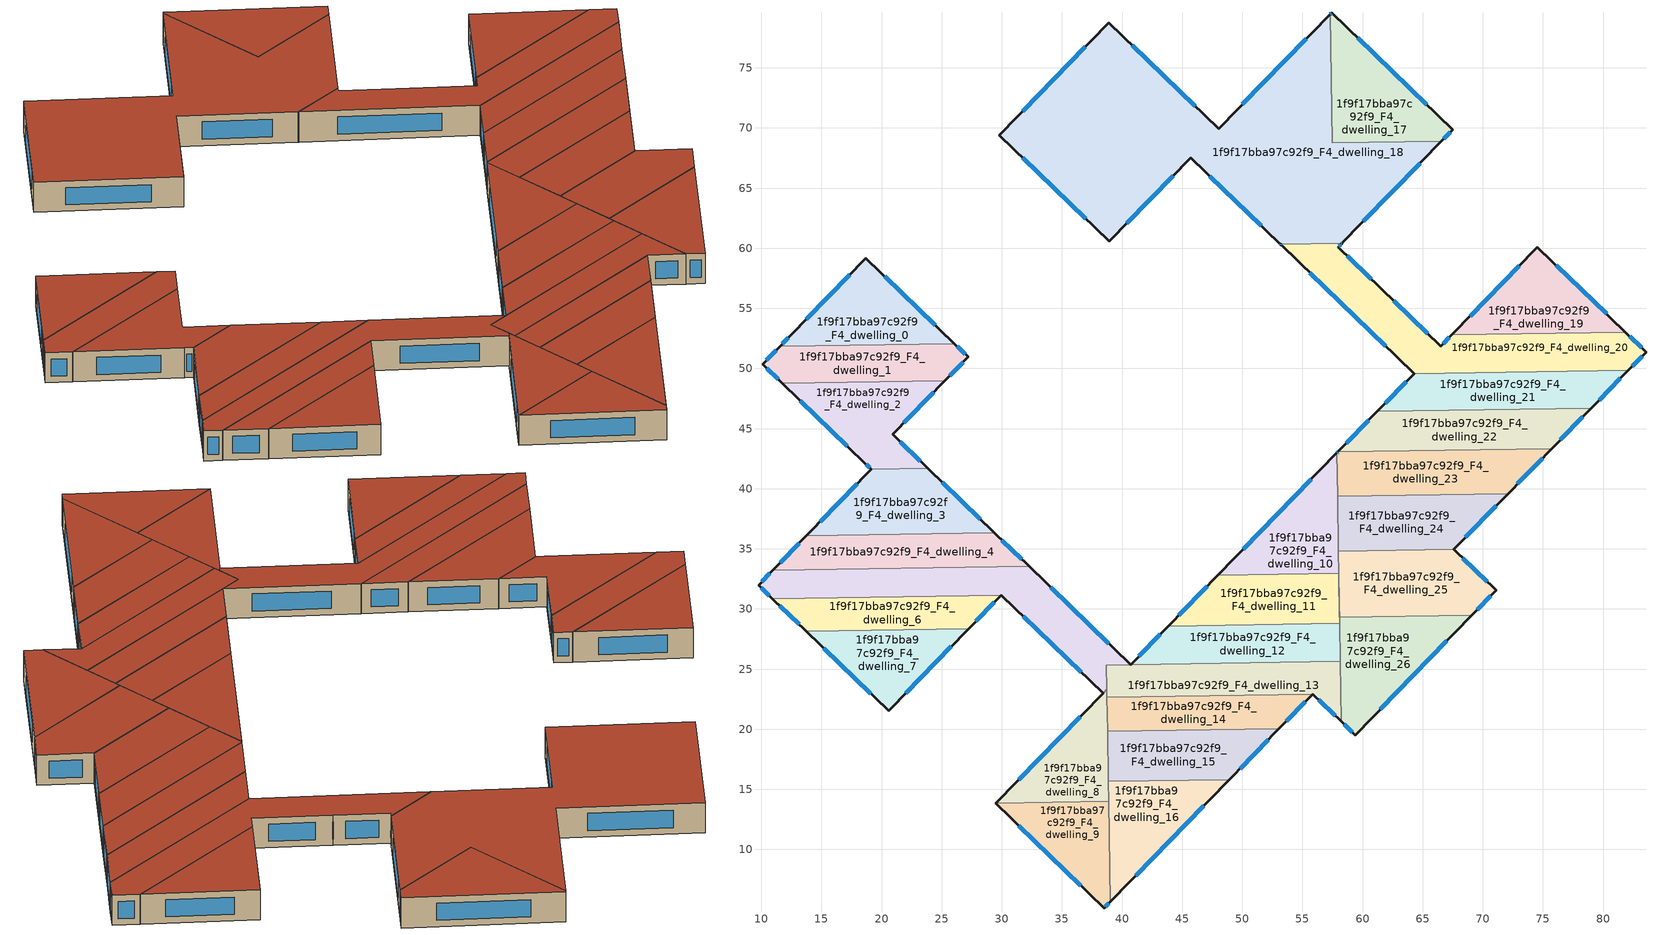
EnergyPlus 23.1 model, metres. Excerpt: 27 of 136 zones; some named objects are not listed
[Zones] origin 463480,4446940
1f9f17bba97c92f9_F4_dwelling_0
 floor to 1f9f17bba97c92f9_F3_dwelling_0 (EU_floor_Construction): 26.04,52.08 11.56,51.85 12.41,52.73 18.7,59.18 z12
 wall outside (EU_wall_Construction): 26.04,52.08 18.7,59.18 12.41,52.73 11.56,51.85 z12:15
 wall to 1f9f17bba97c92f9_F4_dwelling_1 (EU_wall_Construction): 11.56,51.85 26.04,52.08 z12:15
 window (EU_Window_Construction): 12.22,52.54 11.74,52.04 / 17.35,57.8 13.75,54.11 / 24.46,53.6 20.27,57.66 z12.64:14.36
 roof outside (EU_roof_Construction): 26.04,52.08 18.7,59.18 12.41,52.73 11.56,51.85 z15
1f9f17bba97c92f9_F4_dwelling_1
 floor to 1f9f17bba97c92f9_F3_dwelling_1 (EU_floor_Construction): 27.2,50.96 25.25,48.96 11.76,48.75 10.1,50.35 11.56,51.85 26.04,52.08 z12
 wall outside (EU_wall_Construction): 25.25,48.96 27.2,50.96 26.04,52.08 / 11.56,51.85 10.1,50.35 11.76,48.75 z12:15
 wall to 1f9f17bba97c92f9_F4_dwelling_2 (EU_wall_Construction): 11.76,48.75 25.25,48.96 z12:15
 window (EU_Window_Construction): 26.95,51.2 26.29,51.84 / 25.67,49.39 26.78,50.53 / 10.46,50.01 11.4,49.1 / 11.25,51.53 10.41,50.67 z12.64:14.36
 roof outside (EU_roof_Construction): 25.25,48.96 27.2,50.96 26.04,52.08 11.56,51.85 10.1,50.35 11.76,48.75 z15
1f9f17bba97c92f9_F4_dwelling_10
 floor to 1f9f17bba97c92f9_F3_dwelling_10 (EU_floor_Construction): 57.87,42.98 58.03,32.96 47.95,32.8 z12
 wall outside (EU_wall_Construction): 57.87,42.98 47.95,32.8 z12:15
 wall to 1f9f17bba97c92f9_F4_dwelling_11 (EU_wall_Construction): 47.95,32.8 58.03,32.96 z12:15
 wall to 1f9f17bba97c92f9_F4_dwelling_24 (EU_wall_Construction): 58,34.81 57.93,39.38 z12:15
 wall to 1f9f17bba97c92f9_F4_dwelling_23 (EU_wall_Construction): 57.93,39.38 57.87,42.98 z12:15
 wall to 1f9f17bba97c92f9_F4_dwelling_25 (EU_wall_Construction): 58.03,32.96 58,34.81 z12:15
 window (EU_Window_Construction): 55.75,40.8 50.07,34.98 z12.64:14.36
 roof outside (EU_roof_Construction): 58.03,32.96 57.87,42.98 47.95,32.8 z15
1f9f17bba97c92f9_F4_dwelling_11
 floor to 1f9f17bba97c92f9_F3_dwelling_11 (EU_floor_Construction): 58.03,32.96 58.09,28.8 43.84,28.58 47.95,32.8 z12
 wall outside (EU_wall_Construction): 47.95,32.8 43.84,28.58 z12:15
 wall to 1f9f17bba97c92f9_F4_dwelling_12 (EU_wall_Construction): 43.84,28.58 58.09,28.8 z12:15
 wall to 1f9f17bba97c92f9_F4_dwelling_26 (EU_wall_Construction): 58.09,28.8 58.03,32.77 z12:15
 wall to 1f9f17bba97c92f9_F4_dwelling_25 (EU_wall_Construction): 58.03,32.77 58.03,32.95 z12:15
 window (EU_Window_Construction): 47.07,31.9 44.72,29.49 z12.64:14.36
 roof outside (EU_roof_Construction): 58.09,28.8 58.03,32.96 47.95,32.8 43.84,28.58 z15
1f9f17bba97c92f9_F4_dwelling_12
 floor to 1f9f17bba97c92f9_F3_dwelling_12 (EU_floor_Construction): 58.09,28.8 58.14,25.64 40.71,25.37 43.84,28.58 z12
 wall outside (EU_wall_Construction): 43.84,28.58 40.71,25.37 z12:15
 wall to 1f9f17bba97c92f9_F4_dwelling_13 (EU_wall_Construction): 40.71,25.37 58.14,25.64 z12:15
 wall to 1f9f17bba97c92f9_F4_dwelling_26 (EU_wall_Construction): 58.14,25.64 58.09,28.8 z12:15
 window (EU_Window_Construction): 43.17,27.89 41.38,26.06 z12.64:14.36
 roof outside (EU_roof_Construction): 58.14,25.64 58.09,28.8 43.84,28.58 40.71,25.37 z15
1f9f17bba97c92f9_F4_dwelling_13
 floor to 1f9f17bba97c92f9_F3_dwelling_13 (EU_floor_Construction): 58.14,25.64 58.22,20.64 55.86,22.92 38.75,22.66 38.71,25.34 z12
 wall outside (EU_wall_Construction): 55.86,22.92 58.22,20.64 z12:15
 wall to 1f9f17bba97c92f9_F4_dwelling_14 (EU_wall_Construction): 38.75,22.66 55.86,22.92 z12:15
 wall to 1f9f17bba97c92f9_F4_dwelling_5 (EU_wall_Construction): 40.71,25.37 38.71,25.34 38.74,23.32 z12:15
 wall to 1f9f17bba97c92f9_F4_dwelling_8 (EU_wall_Construction): 38.74,23.32 38.75,22.66 z12:15
 wall to 1f9f17bba97c92f9_F4_dwelling_26 (EU_wall_Construction): 58.22,20.64 58.14,25.64 z12:15
 window (EU_Window_Construction): 56.36,22.44 57.71,21.13 z12.64:14.36
 roof outside (EU_roof_Construction): 58.22,20.64 58.14,25.64 38.71,25.34 38.75,22.66 55.86,22.92 z15
1f9f17bba97c92f9_F4_dwelling_14
 floor to 1f9f17bba97c92f9_F3_dwelling_14 (EU_floor_Construction): 55.86,22.92 53.04,20.04 38.79,19.82 38.75,22.66 z12
 wall outside (EU_wall_Construction): 53.04,20.04 55.86,22.92 z12:15
 wall to 1f9f17bba97c92f9_F4_dwelling_15 (EU_wall_Construction): 38.79,19.82 53.04,20.04 z12:15
 wall to 1f9f17bba97c92f9_F4_dwelling_8 (EU_wall_Construction): 38.75,22.66 38.79,19.82 z12:15
 window (EU_Window_Construction): 53.64,20.65 55.25,22.31 z12.64:14.36
 roof outside (EU_roof_Construction): 53.04,20.04 55.86,22.92 38.75,22.66 38.79,19.82 z15
1f9f17bba97c92f9_F4_dwelling_15
 floor to 1f9f17bba97c92f9_F3_dwelling_15 (EU_floor_Construction): 53.04,20.04 48.93,15.82 38.86,15.66 38.79,19.82 z12
 wall outside (EU_wall_Construction): 48.93,15.82 53.04,20.04 z12:15
 wall to 1f9f17bba97c92f9_F4_dwelling_16 (EU_wall_Construction): 38.86,15.66 48.93,15.82 z12:15
 wall to 1f9f17bba97c92f9_F4_dwelling_8 (EU_wall_Construction): 38.79,19.82 38.86,15.66 z12:15
 window (EU_Window_Construction): 49.81,16.72 52.16,19.13 z12.64:14.36
 roof outside (EU_roof_Construction): 48.93,15.82 53.04,20.04 38.79,19.82 38.86,15.66 z15
1f9f17bba97c92f9_F4_dwelling_16
 floor to 1f9f17bba97c92f9_F3_dwelling_16 (EU_floor_Construction): 48.93,15.82 39.01,5.64 38.86,15.66 z12
 wall outside (EU_wall_Construction): 39.01,5.64 48.93,15.82 z12:15
 wall to 1f9f17bba97c92f9_F4_dwelling_9 (EU_wall_Construction): 38.88,14 39.01,5.64 z12:15
 wall to 1f9f17bba97c92f9_F4_dwelling_8 (EU_wall_Construction): 38.86,15.66 38.88,14 z12:15
 window (EU_Window_Construction): 41.14,7.82 46.81,13.64 z12.64:14.36
 roof outside (EU_roof_Construction): 39.01,5.64 48.93,15.82 38.86,15.66 z15
1f9f17bba97c92f9_F4_dwelling_17
 floor to 1f9f17bba97c92f9_F3_dwelling_17 (EU_floor_Construction): 67.48,69.85 66.56,68.91 57.47,68.77 57.3,79.44 57.43,79.57 z12
 wall outside (EU_wall_Construction): 66.56,68.91 67.48,69.85 57.43,79.57 57.3,79.44 z12:15
 wall to 1f9f17bba97c92f9_F4_dwelling_18 (EU_wall_Construction): 57.3,79.44 57.47,68.77 66.56,68.91 z12:15
 window (EU_Window_Construction): 66.76,69.11 67.29,69.65 / 57.41,79.54 57.33,79.47 / 65.33,71.93 59.59,77.49 z12.64:14.36
 roof outside (EU_roof_Construction): 66.56,68.91 67.48,69.85 57.43,79.57 57.3,79.44 57.47,68.77 z15
1f9f17bba97c92f9_F4_dwelling_18
 floor to 1f9f17bba97c92f9_F3_dwelling_18 (EU_floor_Construction): 57.3,79.44 57.47,68.77 66.56,68.91 58.27,60.4 53.17,60.32 45.72,67.53 38.92,60.57 29.78,69.4 38.89,78.76 48.03,69.92 z12
 wall outside (EU_wall_Construction): 57.3,79.44 48.03,69.92 38.89,78.76 29.78,69.4 38.92,60.57 45.72,67.53 53.17,60.32 / 58.27,60.4 66.56,68.91 z12:15
 wall to 1f9f17bba97c92f9_F4_dwelling_20 (EU_wall_Construction): 53.17,60.32 58.27,60.4 z12:15
 window (EU_Window_Construction): 40.38,62.06 44.26,66.04 / 31.74,67.51 36.97,62.46 / 36.94,76.76 31.73,71.41 / 46.07,71.82 40.85,76.87 / 55.32,77.4 50.02,71.96 / 60.05,62.22 64.79,67.09 / 47.31,65.98 51.57,61.87 z12.64:14.36
 roof outside (EU_roof_Construction): 58.27,60.4 66.56,68.91 57.47,68.77 57.3,79.44 48.03,69.92 38.89,78.76 29.78,69.4 38.92,60.57 45.72,67.53 53.17,60.32 z15
1f9f17bba97c92f9_F4_dwelling_19
 floor to 1f9f17bba97c92f9_F3_dwelling_19 (EU_floor_Construction): 81.86,53.02 67.42,52.79 74.54,60.1 z12
 wall outside (EU_wall_Construction): 81.86,53.02 74.54,60.1 67.42,52.79 z12:15
 wall to 1f9f17bba97c92f9_F4_dwelling_20 (EU_wall_Construction): 67.42,52.79 81.86,53.02 z12:15
 window (EU_Window_Construction): 80.29,54.53 76.11,58.58 / 73.01,58.53 68.94,54.36 z12.64:14.36
 roof outside (EU_roof_Construction): 81.86,53.02 74.54,60.1 67.42,52.79 z15
1f9f17bba97c92f9_F4_dwelling_2
 floor to 1f9f17bba97c92f9_F3_dwelling_2 (EU_floor_Construction): 25.25,48.96 20.92,44.52 23.85,41.69 19.15,41.62 18.6,42.13 11.76,48.75 z12
 wall outside (EU_wall_Construction): 23.85,41.69 20.92,44.52 25.25,48.96 / 11.76,48.75 18.6,42.13 19.15,41.62 z12:15
 wall to 1f9f17bba97c92f9_F4_dwelling_3 (EU_wall_Construction): 19.15,41.62 23.85,41.69 z12:15
 window (EU_Window_Construction): 21.85,45.47 24.33,48.01 / 23.22,42.29 21.55,43.91 / 18.72,42.02 19.03,41.73 / 13.22,47.33 17.14,43.55 z12.64:14.36
 roof outside (EU_roof_Construction): 23.85,41.69 20.92,44.52 25.25,48.96 11.76,48.75 18.6,42.13 19.15,41.62 z15
1f9f17bba97c92f9_F4_dwelling_20
 floor to 1f9f17bba97c92f9_F3_dwelling_20 (EU_floor_Construction): 81.86,53.02 83.57,51.36 82.09,49.84 64.29,49.57 53.22,60.27 53.17,60.32 58.27,60.4 58.22,60.35 57.98,60.1 61.49,56.7 61.53,56.66 66.5,51.86 67.42,52.79 z12
 wall outside (EU_wall_Construction): 53.17,60.32 53.22,60.27 64.29,49.57 / 67.42,52.79 66.5,51.86 61.53,56.66 61.49,56.7 57.98,60.1 58.22,60.35 58.27,60.4 / 82.09,49.84 83.57,51.36 81.86,53.02 z12:15
 wall to 1f9f17bba97c92f9_F4_dwelling_21 (EU_wall_Construction): 64.29,49.57 82.09,49.84 z12:15
 window (EU_Window_Construction): 55.59,57.98 61.92,51.86 / 53.18,60.31 53.21,60.28 / 58.23,60.36 58.26,60.39 / 58.03,60.15 58.17,60.3 / 60.74,57.43 58.73,59.37 / 61.53,56.67 61.5,56.69 / 65.44,52.88 62.6,55.63 / 67.22,52.59 66.7,52.06 / 83.21,51.72 82.23,52.66 / 82.41,50.17 83.26,51.04 z12.64:14.36
 roof outside (EU_roof_Construction): 82.09,49.84 83.57,51.36 81.86,53.02 67.42,52.79 66.5,51.86 61.53,56.66 61.49,56.7 57.98,60.1 58.22,60.35 58.27,60.4 53.17,60.32 53.22,60.27 64.29,49.57 z15
1f9f17bba97c92f9_F4_dwelling_21
 floor to 1f9f17bba97c92f9_F3_dwelling_21 (EU_floor_Construction): 82.09,49.84 79.03,46.7 61.23,46.43 64.29,49.57 z12
 wall outside (EU_wall_Construction): 64.29,49.57 61.23,46.43 / 79.03,46.7 82.09,49.84 z12:15
 wall to 1f9f17bba97c92f9_F4_dwelling_22 (EU_wall_Construction): 61.23,46.43 79.03,46.7 z12:15
 window (EU_Window_Construction): 63.64,48.9 61.89,47.1 / 79.69,47.38 81.44,49.17 z12.64:14.36
 roof outside (EU_roof_Construction): 79.03,46.7 82.09,49.84 64.29,49.57 61.23,46.43 z15
1f9f17bba97c92f9_F4_dwelling_22
 floor to 1f9f17bba97c92f9_F3_dwelling_22 (EU_floor_Construction): 79.03,46.7 75.75,43.34 57.95,43.06 61.23,46.43 z12
 wall outside (EU_wall_Construction): 61.23,46.43 57.95,43.06 / 75.75,43.34 79.03,46.7 z12:15
 wall to 1f9f17bba97c92f9_F4_dwelling_23 (EU_wall_Construction): 57.95,43.06 75.75,43.34 z12:15
 window (EU_Window_Construction): 60.53,45.71 58.65,43.78 / 76.45,44.06 78.33,45.98 z12.64:14.36
 roof outside (EU_roof_Construction): 75.75,43.34 79.03,46.7 61.23,46.43 57.95,43.06 z15
1f9f17bba97c92f9_F4_dwelling_23
 floor to 1f9f17bba97c92f9_F3_dwelling_23 (EU_floor_Construction): 75.75,43.34 72.1,39.6 57.93,39.38 57.87,42.98 57.95,43.06 z12
 wall outside (EU_wall_Construction): 72.1,39.6 75.75,43.34 / 57.95,43.06 57.87,42.98 z12:15
 wall to 1f9f17bba97c92f9_F4_dwelling_24 (EU_wall_Construction): 57.93,39.38 72.1,39.6 z12:15
 window (EU_Window_Construction): 72.89,40.4 74.97,42.54 / 57.93,43.04 57.89,42.99 z12.64:14.36
 roof outside (EU_roof_Construction): 72.1,39.6 75.75,43.34 57.95,43.06 57.87,42.98 57.93,39.38 z15
1f9f17bba97c92f9_F4_dwelling_24
 floor to 1f9f17bba97c92f9_F3_dwelling_24 (EU_floor_Construction): 72.1,39.6 67.58,34.96 58,34.81 57.93,39.38 z12
 wall outside (EU_wall_Construction): 67.58,34.96 72.1,39.6 z12:15
 wall to 1f9f17bba97c92f9_F4_dwelling_25 (EU_wall_Construction): 58,34.81 67.58,34.96 z12:15
 window (EU_Window_Construction): 68.55,35.95 71.14,38.6 z12.64:14.36
 roof outside (EU_roof_Construction): 67.58,34.96 72.1,39.6 57.93,39.38 58,34.81 z15
1f9f17bba97c92f9_F4_dwelling_25
 floor to 1f9f17bba97c92f9_F3_dwelling_25 (EU_floor_Construction): 71.11,31.55 69.09,29.48 58.08,29.31 58,34.81 67.58,34.96 z12
 wall outside (EU_wall_Construction): 69.09,29.48 71.11,31.55 67.58,34.96 z12:15
 wall to 1f9f17bba97c92f9_F4_dwelling_26 (EU_wall_Construction): 58.03,32.77 58.08,29.31 69.09,29.48 z12:15
 window (EU_Window_Construction): 69.52,29.92 70.67,31.11 / 70.35,32.28 68.34,34.23 z12.64:14.36
 roof outside (EU_roof_Construction): 69.09,29.48 71.11,31.55 67.58,34.96 58,34.81 58.08,29.31 z15
1f9f17bba97c92f9_F4_dwelling_26
 floor to 1f9f17bba97c92f9_F3_dwelling_26 (EU_floor_Construction): 69.09,29.48 59.39,19.51 58.22,20.64 58.08,29.31 z12
 wall outside (EU_wall_Construction): 58.22,20.64 59.39,19.51 69.09,29.48 z12:15
 window (EU_Window_Construction): 58.47,20.4 59.14,19.75 / 61.47,21.65 67.01,27.34 z12.64:14.36
 roof outside (EU_roof_Construction): 59.39,19.51 69.09,29.48 58.08,29.31 58.22,20.64 z15
1f9f17bba97c92f9_F4_dwelling_3
 floor to 1f9f17bba97c92f9_F3_dwelling_3 (EU_floor_Construction): 29.39,36.33 13.76,36.09 19.15,41.62 23.85,41.69 z12
 wall outside (EU_wall_Construction): 19.15,41.62 13.76,36.09 / 29.39,36.33 23.85,41.69 z12:15
 wall to 1f9f17bba97c92f9_F4_dwelling_4 (EU_wall_Construction): 13.76,36.09 29.39,36.33 z12:15
 window (EU_Window_Construction): 17.99,40.43 14.91,37.27 / 28.2,37.48 25.03,40.54 z12.64:14.36
 roof outside (EU_roof_Construction): 29.39,36.33 23.85,41.69 19.15,41.62 13.76,36.09 z15
1f9f17bba97c92f9_F4_dwelling_4
 floor to 1f9f17bba97c92f9_F3_dwelling_4 (EU_floor_Construction): 32.26,33.55 10.96,33.21 13.76,36.09 29.39,36.33 z12
 wall outside (EU_wall_Construction): 13.76,36.09 10.96,33.21 / 32.26,33.55 29.39,36.33 z12:15
 wall to 1f9f17bba97c92f9_F4_dwelling_5 (EU_wall_Construction): 10.96,33.21 32.26,33.55 z12:15
 window (EU_Window_Construction): 13.16,35.47 11.56,33.83 / 31.65,34.14 30,35.73 z12.64:14.36
 roof outside (EU_roof_Construction): 32.26,33.55 29.39,36.33 13.76,36.09 10.96,33.21 z15
1f9f17bba97c92f9_F4_dwelling_5
 floor to 1f9f17bba97c92f9_F3_dwelling_5 (EU_floor_Construction): 40.71,25.37 38.71,25.34 38.74,23.32 38.42,23 29.97,31.16 10.93,30.87 9.77,31.99 10.96,33.21 32.26,33.55 z12
 wall outside (EU_wall_Construction): 29.97,31.16 38.42,23 / 10.96,33.21 9.77,31.99 10.93,30.87 / 40.71,25.37 32.26,33.55 z12:15
 wall to 1f9f17bba97c92f9_F4_dwelling_6 (EU_wall_Construction): 10.93,30.87 29.97,31.16 z12:15
 wall to 1f9f17bba97c92f9_F4_dwelling_8 (EU_wall_Construction): 38.42,22.99 38.74,23.32 z12:15
 window (EU_Window_Construction): 31.78,29.41 36.61,24.75 / 10.02,31.75 10.68,31.11 / 10.7,32.95 10.02,32.25 / 38.9,27.12 34.07,31.8 z12.64:14.36
 roof outside (EU_roof_Construction): 38.74,23.32 38.71,25.34 40.71,25.37 32.26,33.55 10.96,33.21 9.77,31.99 10.93,30.87 29.97,31.16 38.42,23 z15
1f9f17bba97c92f9_F4_dwelling_6
 floor to 1f9f17bba97c92f9_F3_dwelling_6 (EU_floor_Construction): 29.97,31.16 27.24,28.37 13.74,28.16 10.93,30.87 z12
 wall outside (EU_wall_Construction): 27.24,28.37 29.97,31.16 / 10.93,30.87 13.74,28.16 z12:15
 wall to 1f9f17bba97c92f9_F4_dwelling_7 (EU_wall_Construction): 13.74,28.16 27.24,28.37 z12:15
 window (EU_Window_Construction): 27.82,28.97 29.38,30.56 / 11.53,30.29 13.14,28.74 z12.64:14.36
 roof outside (EU_roof_Construction): 27.24,28.37 29.97,31.16 10.93,30.87 13.74,28.16 z15
1f9f17bba97c92f9_F4_dwelling_7
 floor to 1f9f17bba97c92f9_F3_dwelling_7 (EU_floor_Construction): 27.24,28.37 20.58,21.54 13.74,28.16 z12
 wall outside (EU_wall_Construction): 13.74,28.16 20.58,21.54 27.24,28.37 z12:15
 window (EU_Window_Construction): 15.2,26.74 19.12,22.96 / 22.01,23 25.81,26.9 z12.64:14.36
 roof outside (EU_roof_Construction): 20.58,21.54 27.24,28.37 13.74,28.16 z15
1f9f17bba97c92f9_F4_dwelling_8
 floor to 1f9f17bba97c92f9_F3_dwelling_8 (EU_floor_Construction): 38.74,23.32 38.88,14 29.51,13.85 z12
 wall outside (EU_wall_Construction): 38.42,22.99 29.51,13.85 z12:15
 wall to 1f9f17bba97c92f9_F4_dwelling_9 (EU_wall_Construction): 29.51,13.85 38.88,14 z12:15
 window (EU_Window_Construction): 36.51,21.04 31.42,15.81 z12.64:14.36
 roof outside (EU_roof_Construction): 38.88,14 38.74,23.32 29.51,13.85 z15
1f9f17bba97c92f9_F4_dwelling_9
 floor to 1f9f17bba97c92f9_F3_dwelling_9 (EU_floor_Construction): 38.88,14 39.01,5.64 38.51,5.13 29.49,13.84 29.51,13.85 z12
 wall outside (EU_wall_Construction): 29.51,13.85 29.49,13.84 38.51,5.13 39.01,5.64 z12:15
 window (EU_Window_Construction): 38.62,5.24 38.9,5.53 / 31.43,11.97 36.58,6.99 z12.64:14.36
 roof outside (EU_roof_Construction): 38.51,5.13 39.01,5.64 38.88,14 29.51,13.85 29.49,13.84 z15
[Building]
EU S2 Campaign: North Axis=0; Terrain=City; Solar Distribution=FullExterior
[Site:Location]
Yerevan-Zvartnots.Intl.AP: Latitude=40.15; Longitude=44.383; Time Zone=4; Elevation=854
[SizingPeriod:WeatherFileDays]
AnnualSizingPeriod: Begin Month=1; Begin Day of Month=1; End Month=12; End Day of Month=31; Day of Week for Start Day=Monday; Use Weather File Daylight Saving Period=No; Use Weather File Rain and Snow Indicators=No
[MATERIAL]
EU_InternalMass_Material: Roughness=MediumRough; Thickness=0.1; Conductivity=1; Density=1800; Specific Heat=900; Thermal Absorptance=0.9; Solar Absorptance=0.7; Visible Absorptance=0.7
[MATERIAL:NOMASS] Roughness=MediumRough; Thermal Absorptance=0.9; Solar Absorptance=0.7; Visible Absorptance=0.7
Name | Thermal Resistance
EU_wall_NoMass | 1.05043
EU_roof_NoMass | 1.45357
EU_floor_NoMass | 0.478065
[WINDOWMATERIAL:SIMPLEGLAZINGSYSTEM]
EU_Window_SimpleGlazing: UFactor=2.5566; Solar Heat Gain Coefficient=0.75; Visible Transmittance=0.75
[CONSTRUCTION]
EU_wall_Construction: EU_wall_NoMass
EU_roof_Construction: EU_roof_NoMass
EU_floor_Construction: EU_floor_NoMass
EU_Window_Construction: EU_Window_SimpleGlazing
EU_InternalMass_Construction: EU_InternalMass_Material
[ZONE] Type=1; Multiplier=1; Ceiling Height=autocalculate; Floor Area=autocalculate; Part of Total Floor Area=Yes
Name | Volume
1f9f17bba97c92f9_F4_dwelling_0 | 156.762
1f9f17bba97c92f9_F4_dwelling_1 | 144.111
1f9f17bba97c92f9_F4_dwelling_10 | 151.508
1f9f17bba97c92f9_F4_dwelling_11 | 151.545
1f9f17bba97c92f9_F4_dwelling_12 | 150.179
1f9f17bba97c92f9_F4_dwelling_13 | 164.47
1f9f17bba97c92f9_F4_dwelling_14 | 133.849
1f9f17bba97c92f9_F4_dwelling_15 | 151.523
1f9f17bba97c92f9_F4_dwelling_16 | 151.51
1f9f17bba97c92f9_F4_dwelling_17 | 177.066
1f9f17bba97c92f9_F4_dwelling_18 | 1006.39
1f9f17bba97c92f9_F4_dwelling_19 | 155.8125
1f9f17bba97c92f9_F4_dwelling_2 | 160.2
1f9f17bba97c92f9_F4_dwelling_20 | 293.873
1f9f17bba97c92f9_F4_dwelling_21 | 165.175
1f9f17bba97c92f9_F4_dwelling_22 | 177.008
1f9f17bba97c92f9_F4_dwelling_23 | 177.078
1f9f17bba97c92f9_F4_dwelling_24 | 162.957
1f9f17bba97c92f9_F4_dwelling_25 | 191.166
1f9f17bba97c92f9_F4_dwelling_26 | 177.06
1f9f17bba97c92f9_F4_dwelling_3 | 166.003
1f9f17bba97c92f9_F4_dwelling_4 | 156.719
1f9f17bba97c92f9_F4_dwelling_5 | 256.618
1f9f17bba97c92f9_F4_dwelling_6 | 134.451
1f9f17bba97c92f9_F4_dwelling_7 | 136.15
1f9f17bba97c92f9_F4_dwelling_8 | 131.094
1f9f17bba97c92f9_F4_dwelling_9 | 131.434
[INTERNALMASS] Construction=EU_InternalMass_Construction
Name | Zone or ZoneList | Surface Area
1f9f17bba97c92f9_F4_dwelling_0_EU_InternalMass | 1f9f17bba97c92f9_F4_dwelling_0 | 52.2539
1f9f17bba97c92f9_F4_dwelling_1_EU_InternalMass | 1f9f17bba97c92f9_F4_dwelling_1 | 48.037
1f9f17bba97c92f9_F4_dwelling_2_EU_InternalMass | 1f9f17bba97c92f9_F4_dwelling_2 | 53.4002
1f9f17bba97c92f9_F4_dwelling_3_EU_InternalMass | 1f9f17bba97c92f9_F4_dwelling_3 | 55.3343
1f9f17bba97c92f9_F4_dwelling_4_EU_InternalMass | 1f9f17bba97c92f9_F4_dwelling_4 | 52.2394
1f9f17bba97c92f9_F4_dwelling_5_EU_InternalMass | 1f9f17bba97c92f9_F4_dwelling_5 | 85.5473
1f9f17bba97c92f9_F4_dwelling_6_EU_InternalMass | 1f9f17bba97c92f9_F4_dwelling_6 | 44.8238
1f9f17bba97c92f9_F4_dwelling_7_EU_InternalMass | 1f9f17bba97c92f9_F4_dwelling_7 | 45.3794
1f9f17bba97c92f9_F4_dwelling_8_EU_InternalMass | 1f9f17bba97c92f9_F4_dwelling_8 | 43.7294
1f9f17bba97c92f9_F4_dwelling_9_EU_InternalMass | 1f9f17bba97c92f9_F4_dwelling_9 | 43.8024
1f9f17bba97c92f9_F4_dwelling_10_EU_InternalMass | 1f9f17bba97c92f9_F4_dwelling_10 | 50.5029
1f9f17bba97c92f9_F4_dwelling_11_EU_InternalMass | 1f9f17bba97c92f9_F4_dwelling_11 | 50.5147
1f9f17bba97c92f9_F4_dwelling_12_EU_InternalMass | 1f9f17bba97c92f9_F4_dwelling_12 | 50.0598
1f9f17bba97c92f9_F4_dwelling_13_EU_InternalMass | 1f9f17bba97c92f9_F4_dwelling_13 | 54.8231
1f9f17bba97c92f9_F4_dwelling_14_EU_InternalMass | 1f9f17bba97c92f9_F4_dwelling_14 | 44.6165
1f9f17bba97c92f9_F4_dwelling_15_EU_InternalMass | 1f9f17bba97c92f9_F4_dwelling_15 | 50.5076
1f9f17bba97c92f9_F4_dwelling_16_EU_InternalMass | 1f9f17bba97c92f9_F4_dwelling_16 | 50.5031
1f9f17bba97c92f9_F4_dwelling_17_EU_InternalMass | 1f9f17bba97c92f9_F4_dwelling_17 | 59.0217
1f9f17bba97c92f9_F4_dwelling_18_EU_InternalMass | 1f9f17bba97c92f9_F4_dwelling_18 | 335.473
1f9f17bba97c92f9_F4_dwelling_19_EU_InternalMass | 1f9f17bba97c92f9_F4_dwelling_19 | 51.9375
1f9f17bba97c92f9_F4_dwelling_20_EU_InternalMass | 1f9f17bba97c92f9_F4_dwelling_20 | 97.9504
1f9f17bba97c92f9_F4_dwelling_21_EU_InternalMass | 1f9f17bba97c92f9_F4_dwelling_21 | 55.0584
1f9f17bba97c92f9_F4_dwelling_22_EU_InternalMass | 1f9f17bba97c92f9_F4_dwelling_22 | 59.0025
1f9f17bba97c92f9_F4_dwelling_23_EU_InternalMass | 1f9f17bba97c92f9_F4_dwelling_23 | 59.0262
1f9f17bba97c92f9_F4_dwelling_24_EU_InternalMass | 1f9f17bba97c92f9_F4_dwelling_24 | 54.3189
1f9f17bba97c92f9_F4_dwelling_25_EU_InternalMass | 1f9f17bba97c92f9_F4_dwelling_25 | 63.722
1f9f17bba97c92f9_F4_dwelling_26_EU_InternalMass | 1f9f17bba97c92f9_F4_dwelling_26 | 59.0234
[OTHEREQUIPMENT] Fuel Type=Electricity; Design Level Calculation Method=Watts/Area; Power per Zone Floor Area=1; Fraction Latent=0; Fraction Radiant=0; Fraction Lost=0; Carbon Dioxide Generation Rate=0; EndUse Subcategory=EU_Step8_InternalGains
Name | Zone or ZoneList or Space or SpaceList | Schedule
EU_Step8_InternalGain_1f9f17bba97c92f9_F4_dwelling_0_f000 | 1f9f17bba97c92f9_F4_dwelling_0 | EU_Step8_GainSchedule_1f9f17bba97c92f9_F4_dwelling_0_f000
EU_Step8_InternalGain_1f9f17bba97c92f9_F4_dwelling_1_f000 | 1f9f17bba97c92f9_F4_dwelling_1 | EU_Step8_GainSchedule_1f9f17bba97c92f9_F4_dwelling_1_f000
EU_Step8_InternalGain_1f9f17bba97c92f9_F4_dwelling_2_f000 | 1f9f17bba97c92f9_F4_dwelling_2 | EU_Step8_GainSchedule_1f9f17bba97c92f9_F4_dwelling_2_f000
EU_Step8_InternalGain_1f9f17bba97c92f9_F4_dwelling_3_f000 | 1f9f17bba97c92f9_F4_dwelling_3 | EU_Step8_GainSchedule_1f9f17bba97c92f9_F4_dwelling_3_f000
EU_Step8_InternalGain_1f9f17bba97c92f9_F4_dwelling_4_f000 | 1f9f17bba97c92f9_F4_dwelling_4 | EU_Step8_GainSchedule_1f9f17bba97c92f9_F4_dwelling_4_f000
EU_Step8_InternalGain_1f9f17bba97c92f9_F4_dwelling_5_f000 | 1f9f17bba97c92f9_F4_dwelling_5 | EU_Step8_GainSchedule_1f9f17bba97c92f9_F4_dwelling_5_f000
EU_Step8_InternalGain_1f9f17bba97c92f9_F4_dwelling_6_f000 | 1f9f17bba97c92f9_F4_dwelling_6 | EU_Step8_GainSchedule_1f9f17bba97c92f9_F4_dwelling_6_f000
EU_Step8_InternalGain_1f9f17bba97c92f9_F4_dwelling_7_f000 | 1f9f17bba97c92f9_F4_dwelling_7 | EU_Step8_GainSchedule_1f9f17bba97c92f9_F4_dwelling_7_f000
EU_Step8_InternalGain_1f9f17bba97c92f9_F4_dwelling_8_f000 | 1f9f17bba97c92f9_F4_dwelling_8 | EU_Step8_GainSchedule_1f9f17bba97c92f9_F4_dwelling_8_f000
EU_Step8_InternalGain_1f9f17bba97c92f9_F4_dwelling_9_f000 | 1f9f17bba97c92f9_F4_dwelling_9 | EU_Step8_GainSchedule_1f9f17bba97c92f9_F4_dwelling_9_f000
EU_Step8_InternalGain_1f9f17bba97c92f9_F4_dwelling_10_f000 | 1f9f17bba97c92f9_F4_dwelling_10 | EU_Step8_GainSchedule_1f9f17bba97c92f9_F4_dwelling_10_f000
EU_Step8_InternalGain_1f9f17bba97c92f9_F4_dwelling_11_f000 | 1f9f17bba97c92f9_F4_dwelling_11 | EU_Step8_GainSchedule_1f9f17bba97c92f9_F4_dwelling_11_f000
EU_Step8_InternalGain_1f9f17bba97c92f9_F4_dwelling_12_f000 | 1f9f17bba97c92f9_F4_dwelling_12 | EU_Step8_GainSchedule_1f9f17bba97c92f9_F4_dwelling_12_f000
EU_Step8_InternalGain_1f9f17bba97c92f9_F4_dwelling_13_f000 | 1f9f17bba97c92f9_F4_dwelling_13 | EU_Step8_GainSchedule_1f9f17bba97c92f9_F4_dwelling_13_f000
EU_Step8_InternalGain_1f9f17bba97c92f9_F4_dwelling_14_f000 | 1f9f17bba97c92f9_F4_dwelling_14 | EU_Step8_GainSchedule_1f9f17bba97c92f9_F4_dwelling_14_f000
EU_Step8_InternalGain_1f9f17bba97c92f9_F4_dwelling_15_f000 | 1f9f17bba97c92f9_F4_dwelling_15 | EU_Step8_GainSchedule_1f9f17bba97c92f9_F4_dwelling_15_f000
EU_Step8_InternalGain_1f9f17bba97c92f9_F4_dwelling_16_f000 | 1f9f17bba97c92f9_F4_dwelling_16 | EU_Step8_GainSchedule_1f9f17bba97c92f9_F4_dwelling_16_f000
EU_Step8_InternalGain_1f9f17bba97c92f9_F4_dwelling_17_f000 | 1f9f17bba97c92f9_F4_dwelling_17 | EU_Step8_GainSchedule_1f9f17bba97c92f9_F4_dwelling_17_f000
EU_Step8_InternalGain_1f9f17bba97c92f9_F4_dwelling_18_f000 | 1f9f17bba97c92f9_F4_dwelling_18 | EU_Step8_GainSchedule_1f9f17bba97c92f9_F4_dwelling_18_f000
EU_Step8_InternalGain_1f9f17bba97c92f9_F4_dwelling_19_f000 | 1f9f17bba97c92f9_F4_dwelling_19 | EU_Step8_GainSchedule_1f9f17bba97c92f9_F4_dwelling_19_f000
EU_Step8_InternalGain_1f9f17bba97c92f9_F4_dwelling_20_f000 | 1f9f17bba97c92f9_F4_dwelling_20 | EU_Step8_GainSchedule_1f9f17bba97c92f9_F4_dwelling_20_f000
EU_Step8_InternalGain_1f9f17bba97c92f9_F4_dwelling_21_f000 | 1f9f17bba97c92f9_F4_dwelling_21 | EU_Step8_GainSchedule_1f9f17bba97c92f9_F4_dwelling_21_f000
EU_Step8_InternalGain_1f9f17bba97c92f9_F4_dwelling_22_f000 | 1f9f17bba97c92f9_F4_dwelling_22 | EU_Step8_GainSchedule_1f9f17bba97c92f9_F4_dwelling_22_f000
EU_Step8_InternalGain_1f9f17bba97c92f9_F4_dwelling_23_f000 | 1f9f17bba97c92f9_F4_dwelling_23 | EU_Step8_GainSchedule_1f9f17bba97c92f9_F4_dwelling_23_f000
EU_Step8_InternalGain_1f9f17bba97c92f9_F4_dwelling_24_f000 | 1f9f17bba97c92f9_F4_dwelling_24 | EU_Step8_GainSchedule_1f9f17bba97c92f9_F4_dwelling_24_f000
EU_Step8_InternalGain_1f9f17bba97c92f9_F4_dwelling_25_f000 | 1f9f17bba97c92f9_F4_dwelling_25 | EU_Step8_GainSchedule_1f9f17bba97c92f9_F4_dwelling_25_f000
EU_Step8_InternalGain_1f9f17bba97c92f9_F4_dwelling_26_f000 | 1f9f17bba97c92f9_F4_dwelling_26 | EU_Step8_GainSchedule_1f9f17bba97c92f9_F4_dwelling_26_f000
[ZONEVENTILATION:DESIGNFLOWRATE] Schedule=EU_AlwaysOn; Design Flow Rate Calculation Method=AirChanges/Hour; Air Changes per Hour=0.557805; Ventilation Type=Natural; Fan Pressure Rise=0; Fan Total Efficiency=1; Constant Term Coefficient=1; Temperature Term Coefficient=0; Velocity Term Coefficient=0; Velocity Squared Term Coefficient=0; Minimum Indoor Temperature=-100; Maximum Indoor Temperature=100; Delta Temperature=-100; Minimum Outdoor Temperature=-100; Maximum Outdoor Temperature=100; Maximum Wind Speed=40
Name | Zone or ZoneList or Space or SpaceList
EU_ConstantAir_1f9f17bba97c92f9_F4_dwelling_0 | 1f9f17bba97c92f9_F4_dwelling_0
EU_ConstantAir_1f9f17bba97c92f9_F4_dwelling_1 | 1f9f17bba97c92f9_F4_dwelling_1
EU_ConstantAir_1f9f17bba97c92f9_F4_dwelling_2 | 1f9f17bba97c92f9_F4_dwelling_2
EU_ConstantAir_1f9f17bba97c92f9_F4_dwelling_3 | 1f9f17bba97c92f9_F4_dwelling_3
EU_ConstantAir_1f9f17bba97c92f9_F4_dwelling_4 | 1f9f17bba97c92f9_F4_dwelling_4
EU_ConstantAir_1f9f17bba97c92f9_F4_dwelling_5 | 1f9f17bba97c92f9_F4_dwelling_5
EU_ConstantAir_1f9f17bba97c92f9_F4_dwelling_6 | 1f9f17bba97c92f9_F4_dwelling_6
EU_ConstantAir_1f9f17bba97c92f9_F4_dwelling_7 | 1f9f17bba97c92f9_F4_dwelling_7
EU_ConstantAir_1f9f17bba97c92f9_F4_dwelling_8 | 1f9f17bba97c92f9_F4_dwelling_8
EU_ConstantAir_1f9f17bba97c92f9_F4_dwelling_9 | 1f9f17bba97c92f9_F4_dwelling_9
EU_ConstantAir_1f9f17bba97c92f9_F4_dwelling_10 | 1f9f17bba97c92f9_F4_dwelling_10
EU_ConstantAir_1f9f17bba97c92f9_F4_dwelling_11 | 1f9f17bba97c92f9_F4_dwelling_11
EU_ConstantAir_1f9f17bba97c92f9_F4_dwelling_12 | 1f9f17bba97c92f9_F4_dwelling_12
EU_ConstantAir_1f9f17bba97c92f9_F4_dwelling_13 | 1f9f17bba97c92f9_F4_dwelling_13
EU_ConstantAir_1f9f17bba97c92f9_F4_dwelling_14 | 1f9f17bba97c92f9_F4_dwelling_14
EU_ConstantAir_1f9f17bba97c92f9_F4_dwelling_15 | 1f9f17bba97c92f9_F4_dwelling_15
EU_ConstantAir_1f9f17bba97c92f9_F4_dwelling_16 | 1f9f17bba97c92f9_F4_dwelling_16
EU_ConstantAir_1f9f17bba97c92f9_F4_dwelling_17 | 1f9f17bba97c92f9_F4_dwelling_17
EU_ConstantAir_1f9f17bba97c92f9_F4_dwelling_18 | 1f9f17bba97c92f9_F4_dwelling_18
EU_ConstantAir_1f9f17bba97c92f9_F4_dwelling_19 | 1f9f17bba97c92f9_F4_dwelling_19
EU_ConstantAir_1f9f17bba97c92f9_F4_dwelling_20 | 1f9f17bba97c92f9_F4_dwelling_20
EU_ConstantAir_1f9f17bba97c92f9_F4_dwelling_21 | 1f9f17bba97c92f9_F4_dwelling_21
EU_ConstantAir_1f9f17bba97c92f9_F4_dwelling_22 | 1f9f17bba97c92f9_F4_dwelling_22
EU_ConstantAir_1f9f17bba97c92f9_F4_dwelling_23 | 1f9f17bba97c92f9_F4_dwelling_23
EU_ConstantAir_1f9f17bba97c92f9_F4_dwelling_24 | 1f9f17bba97c92f9_F4_dwelling_24
EU_ConstantAir_1f9f17bba97c92f9_F4_dwelling_25 | 1f9f17bba97c92f9_F4_dwelling_25
EU_ConstantAir_1f9f17bba97c92f9_F4_dwelling_26 | 1f9f17bba97c92f9_F4_dwelling_26
[HVACTEMPLATE:ZONE:IDEALLOADSAIRSYSTEM] System Availability Schedule=EU_AlwaysOn; Maximum Heating Supply Air Temperature=50; Minimum Cooling Supply Air Temperature=13; Maximum Heating Supply Air Humidity Ratio=0.0156; Minimum Cooling Supply Air Humidity Ratio=0.0077; Heating Limit=NoLimit; Cooling Limit=NoLimit; Heating Availability Schedule=EU_AlwaysOn; Cooling Availability Schedule=EU_CoolingOff; Dehumidification Control Type=ConstantSensibleHeatRatio; Cooling Sensible Heat Ratio=0.7; Dehumidification Setpoint=60; Humidification Control Type=None; Humidification Setpoint=30; Outdoor Air Method=None; Outdoor Air Flow Rate per Person=0.00944; Outdoor Air Flow Rate per Zone Floor Area=0; Outdoor Air Flow Rate per Zone=0; Demand Controlled Ventilation Type=None; Outdoor Air Economizer Type=NoEconomizer; Heat Recovery Type=None; Sensible Heat Recovery Effectiveness=0.7; Latent Heat Recovery Effectiveness=0.65
Name | Template Thermostat
1f9f17bba97c92f9_F4_dwelling_0 | EU_HeatOnly_1f9f17bba97c92f9_F4_dwelling_0
1f9f17bba97c92f9_F4_dwelling_1 | EU_HeatOnly_1f9f17bba97c92f9_F4_dwelling_1
1f9f17bba97c92f9_F4_dwelling_2 | EU_HeatOnly_1f9f17bba97c92f9_F4_dwelling_2
1f9f17bba97c92f9_F4_dwelling_3 | EU_HeatOnly_1f9f17bba97c92f9_F4_dwelling_3
1f9f17bba97c92f9_F4_dwelling_4 | EU_HeatOnly_1f9f17bba97c92f9_F4_dwelling_4
1f9f17bba97c92f9_F4_dwelling_5 | EU_HeatOnly_1f9f17bba97c92f9_F4_dwelling_5
1f9f17bba97c92f9_F4_dwelling_6 | EU_HeatOnly_1f9f17bba97c92f9_F4_dwelling_6
1f9f17bba97c92f9_F4_dwelling_7 | EU_HeatOnly_1f9f17bba97c92f9_F4_dwelling_7
1f9f17bba97c92f9_F4_dwelling_8 | EU_HeatOnly_1f9f17bba97c92f9_F4_dwelling_8
1f9f17bba97c92f9_F4_dwelling_9 | EU_HeatOnly_1f9f17bba97c92f9_F4_dwelling_9
1f9f17bba97c92f9_F4_dwelling_10 | EU_HeatOnly_1f9f17bba97c92f9_F4_dwelling_10
1f9f17bba97c92f9_F4_dwelling_11 | EU_HeatOnly_1f9f17bba97c92f9_F4_dwelling_11
1f9f17bba97c92f9_F4_dwelling_12 | EU_HeatOnly_1f9f17bba97c92f9_F4_dwelling_12
1f9f17bba97c92f9_F4_dwelling_13 | EU_HeatOnly_1f9f17bba97c92f9_F4_dwelling_13
1f9f17bba97c92f9_F4_dwelling_14 | EU_HeatOnly_1f9f17bba97c92f9_F4_dwelling_14
1f9f17bba97c92f9_F4_dwelling_15 | EU_HeatOnly_1f9f17bba97c92f9_F4_dwelling_15
1f9f17bba97c92f9_F4_dwelling_16 | EU_HeatOnly_1f9f17bba97c92f9_F4_dwelling_16
1f9f17bba97c92f9_F4_dwelling_17 | EU_HeatOnly_1f9f17bba97c92f9_F4_dwelling_17
1f9f17bba97c92f9_F4_dwelling_18 | EU_HeatOnly_1f9f17bba97c92f9_F4_dwelling_18
1f9f17bba97c92f9_F4_dwelling_19 | EU_HeatOnly_1f9f17bba97c92f9_F4_dwelling_19
1f9f17bba97c92f9_F4_dwelling_20 | EU_HeatOnly_1f9f17bba97c92f9_F4_dwelling_20
1f9f17bba97c92f9_F4_dwelling_21 | EU_HeatOnly_1f9f17bba97c92f9_F4_dwelling_21
1f9f17bba97c92f9_F4_dwelling_22 | EU_HeatOnly_1f9f17bba97c92f9_F4_dwelling_22
1f9f17bba97c92f9_F4_dwelling_23 | EU_HeatOnly_1f9f17bba97c92f9_F4_dwelling_23
1f9f17bba97c92f9_F4_dwelling_24 | EU_HeatOnly_1f9f17bba97c92f9_F4_dwelling_24
1f9f17bba97c92f9_F4_dwelling_25 | EU_HeatOnly_1f9f17bba97c92f9_F4_dwelling_25
1f9f17bba97c92f9_F4_dwelling_26 | EU_HeatOnly_1f9f17bba97c92f9_F4_dwelling_26
[SIZING:ZONE] Zone Cooling Design Supply Air Temperature Input Method=SupplyAirTemperature; Zone Cooling Design Supply Air Temperature=13; Zone Heating Design Supply Air Temperature Input Method=SupplyAirTemperature; Zone Heating Design Supply Air Temperature=50; Zone Cooling Design Supply Air Humidity Ratio=0.008; Zone Heating Design Supply Air Humidity Ratio=0.008; Cooling Design Air Flow Method=DesignDay; Cooling Design Air Flow Rate=0; Cooling Minimum Air Flow per Zone Floor Area=0.000762; Cooling Minimum Air Flow=0; Cooling Minimum Air Flow Fraction=0.2; Heating Design Air Flow Method=DesignDay; Heating Design Air Flow Rate=0; Heating Maximum Air Flow per Zone Floor Area=0.002032; Heating Maximum Air Flow=0.141576; Heating Maximum Air Flow Fraction=0.3; Account for Dedicated Outdoor Air System=No; Dedicated Outdoor Air System Control Strategy=NeutralSupplyAir; Dedicated Outdoor Air Low Setpoint Temperature for Design=autosize; Dedicated Outdoor Air High Setpoint Temperature for Design=autosize; Zone Load Sizing Method=Sensible Load Only No Latent Load; Zone Latent Cooling Design Supply Air Humidity Ratio Input Method=HumidityRatioDifference; Zone Cooling Design Supply Air Humidity Ratio Difference=0.005; Zone Latent Heating Design Supply Air Humidity Ratio Input Method=HumidityRatioDifference; Zone Humidification Design Supply Air Humidity Ratio Difference=0.005
1f9f17bba97c92f9_F4_dwelling_0; 1f9f17bba97c92f9_F4_dwelling_1; 1f9f17bba97c92f9_F4_dwelling_2; 1f9f17bba97c92f9_F4_dwelling_3; 1f9f17bba97c92f9_F4_dwelling_4; 1f9f17bba97c92f9_F4_dwelling_5; 1f9f17bba97c92f9_F4_dwelling_6; 1f9f17bba97c92f9_F4_dwelling_7; 1f9f17bba97c92f9_F4_dwelling_8; 1f9f17bba97c92f9_F4_dwelling_9; 1f9f17bba97c92f9_F4_dwelling_10; 1f9f17bba97c92f9_F4_dwelling_11; 1f9f17bba97c92f9_F4_dwelling_12; 1f9f17bba97c92f9_F4_dwelling_13; 1f9f17bba97c92f9_F4_dwelling_14; 1f9f17bba97c92f9_F4_dwelling_15; 1f9f17bba97c92f9_F4_dwelling_16; 1f9f17bba97c92f9_F4_dwelling_17; 1f9f17bba97c92f9_F4_dwelling_18; 1f9f17bba97c92f9_F4_dwelling_19; 1f9f17bba97c92f9_F4_dwelling_20; 1f9f17bba97c92f9_F4_dwelling_21; 1f9f17bba97c92f9_F4_dwelling_22; 1f9f17bba97c92f9_F4_dwelling_23; 1f9f17bba97c92f9_F4_dwelling_24; 1f9f17bba97c92f9_F4_dwelling_25; 1f9f17bba97c92f9_F4_dwelling_26
[SCHEDULE:CONSTANT]
Name | Hourly Value
EU_AlwaysOn | 1
EU_CoolingOff | 0
[SCHEDULE:FILE] Column Number=1; Rows to Skip at Top=0; Number of Hours of Data=8760; Column Separator=Comma; Interpolate to Timestep=No; Minutes per Item=60; Adjust Schedule for Daylight Savings=Yes
Name | File
EU_Step8_GainSchedule_1f9f17bba97c92f9_F4_dwelling_0_f000 | ../../schedules/1f9f17bba97c92f9/1f9f17bba97c92f9_F4_dwelling_0_f000_gain.csv
EU_Step8_GainSchedule_1f9f17bba97c92f9_F4_dwelling_1_f000 | ../../schedules/1f9f17bba97c92f9/1f9f17bba97c92f9_F4_dwelling_1_f000_gain.csv
EU_Step8_GainSchedule_1f9f17bba97c92f9_F4_dwelling_2_f000 | ../../schedules/1f9f17bba97c92f9/1f9f17bba97c92f9_F4_dwelling_2_f000_gain.csv
EU_Step8_GainSchedule_1f9f17bba97c92f9_F4_dwelling_3_f000 | ../../schedules/1f9f17bba97c92f9/1f9f17bba97c92f9_F4_dwelling_3_f000_gain.csv
EU_Step8_GainSchedule_1f9f17bba97c92f9_F4_dwelling_4_f000 | ../../schedules/1f9f17bba97c92f9/1f9f17bba97c92f9_F4_dwelling_4_f000_gain.csv
EU_Step8_GainSchedule_1f9f17bba97c92f9_F4_dwelling_5_f000 | ../../schedules/1f9f17bba97c92f9/1f9f17bba97c92f9_F4_dwelling_5_f000_gain.csv
EU_Step8_GainSchedule_1f9f17bba97c92f9_F4_dwelling_6_f000 | ../../schedules/1f9f17bba97c92f9/1f9f17bba97c92f9_F4_dwelling_6_f000_gain.csv
EU_Step8_GainSchedule_1f9f17bba97c92f9_F4_dwelling_7_f000 | ../../schedules/1f9f17bba97c92f9/1f9f17bba97c92f9_F4_dwelling_7_f000_gain.csv
EU_Step8_GainSchedule_1f9f17bba97c92f9_F4_dwelling_8_f000 | ../../schedules/1f9f17bba97c92f9/1f9f17bba97c92f9_F4_dwelling_8_f000_gain.csv
EU_Step8_GainSchedule_1f9f17bba97c92f9_F4_dwelling_9_f000 | ../../schedules/1f9f17bba97c92f9/1f9f17bba97c92f9_F4_dwelling_9_f000_gain.csv
EU_Step8_GainSchedule_1f9f17bba97c92f9_F4_dwelling_10_f000 | ../../schedules/1f9f17bba97c92f9/1f9f17bba97c92f9_F4_dwelling_10_f000_gain.csv
EU_Step8_GainSchedule_1f9f17bba97c92f9_F4_dwelling_11_f000 | ../../schedules/1f9f17bba97c92f9/1f9f17bba97c92f9_F4_dwelling_11_f000_gain.csv
EU_Step8_GainSchedule_1f9f17bba97c92f9_F4_dwelling_12_f000 | ../../schedules/1f9f17bba97c92f9/1f9f17bba97c92f9_F4_dwelling_12_f000_gain.csv
EU_Step8_GainSchedule_1f9f17bba97c92f9_F4_dwelling_13_f000 | ../../schedules/1f9f17bba97c92f9/1f9f17bba97c92f9_F4_dwelling_13_f000_gain.csv
EU_Step8_GainSchedule_1f9f17bba97c92f9_F4_dwelling_14_f000 | ../../schedules/1f9f17bba97c92f9/1f9f17bba97c92f9_F4_dwelling_14_f000_gain.csv
EU_Step8_GainSchedule_1f9f17bba97c92f9_F4_dwelling_15_f000 | ../../schedules/1f9f17bba97c92f9/1f9f17bba97c92f9_F4_dwelling_15_f000_gain.csv
EU_Step8_GainSchedule_1f9f17bba97c92f9_F4_dwelling_16_f000 | ../../schedules/1f9f17bba97c92f9/1f9f17bba97c92f9_F4_dwelling_16_f000_gain.csv
EU_Step8_GainSchedule_1f9f17bba97c92f9_F4_dwelling_17_f000 | ../../schedules/1f9f17bba97c92f9/1f9f17bba97c92f9_F4_dwelling_17_f000_gain.csv
EU_Step8_GainSchedule_1f9f17bba97c92f9_F4_dwelling_18_f000 | ../../schedules/1f9f17bba97c92f9/1f9f17bba97c92f9_F4_dwelling_18_f000_gain.csv
EU_Step8_GainSchedule_1f9f17bba97c92f9_F4_dwelling_19_f000 | ../../schedules/1f9f17bba97c92f9/1f9f17bba97c92f9_F4_dwelling_19_f000_gain.csv
EU_Step8_GainSchedule_1f9f17bba97c92f9_F4_dwelling_20_f000 | ../../schedules/1f9f17bba97c92f9/1f9f17bba97c92f9_F4_dwelling_20_f000_gain.csv
EU_Step8_GainSchedule_1f9f17bba97c92f9_F4_dwelling_21_f000 | ../../schedules/1f9f17bba97c92f9/1f9f17bba97c92f9_F4_dwelling_21_f000_gain.csv
EU_Step8_GainSchedule_1f9f17bba97c92f9_F4_dwelling_22_f000 | ../../schedules/1f9f17bba97c92f9/1f9f17bba97c92f9_F4_dwelling_22_f000_gain.csv
EU_Step8_GainSchedule_1f9f17bba97c92f9_F4_dwelling_23_f000 | ../../schedules/1f9f17bba97c92f9/1f9f17bba97c92f9_F4_dwelling_23_f000_gain.csv
EU_Step8_GainSchedule_1f9f17bba97c92f9_F4_dwelling_24_f000 | ../../schedules/1f9f17bba97c92f9/1f9f17bba97c92f9_F4_dwelling_24_f000_gain.csv
EU_Step8_GainSchedule_1f9f17bba97c92f9_F4_dwelling_25_f000 | ../../schedules/1f9f17bba97c92f9/1f9f17bba97c92f9_F4_dwelling_25_f000_gain.csv
EU_Step8_GainSchedule_1f9f17bba97c92f9_F4_dwelling_26_f000 | ../../schedules/1f9f17bba97c92f9/1f9f17bba97c92f9_F4_dwelling_26_f000_gain.csv
